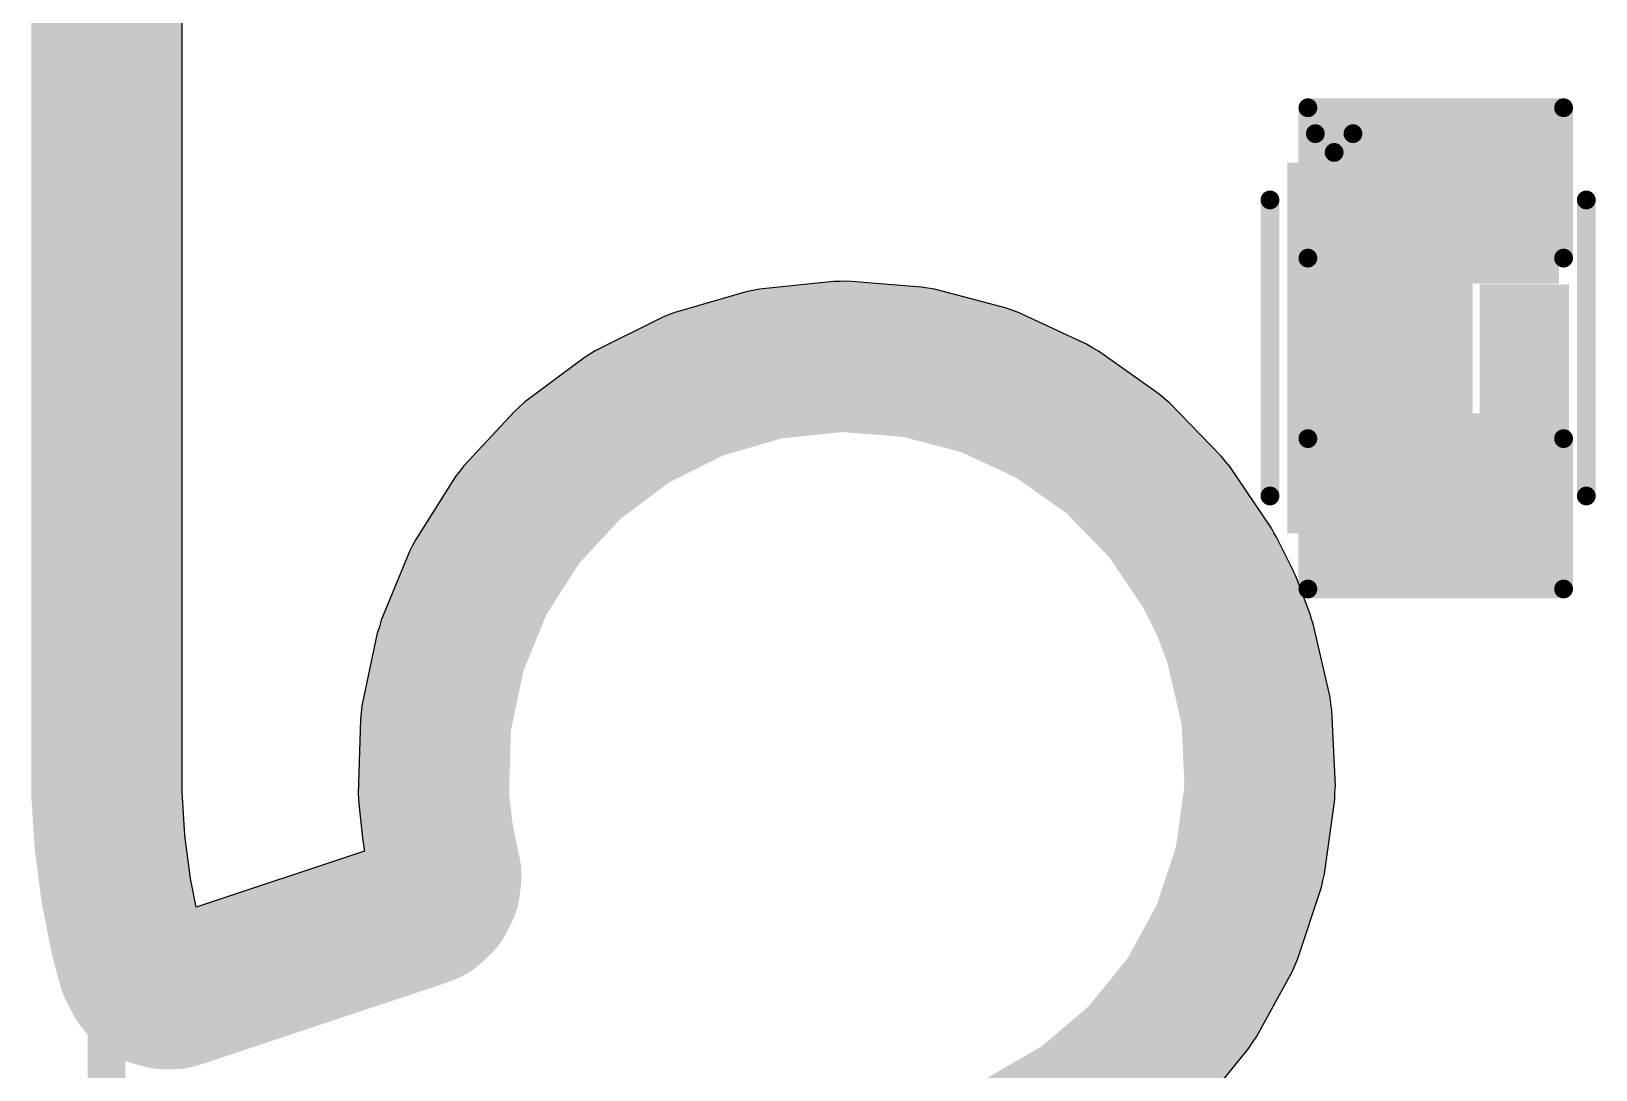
# Model space of a CAD drawing. Header units: inches. Extents: x -5 to 5450, y -4 to 5452.
# Drawn here: x -4.95 to 5.62, y 0.71 to 7.73 of the extents above; entities that cross this region are included whole.
import ezdxf

# ---------------------------------------------------------------- set-up
doc = ezdxf.new("R2010")
doc.units = ezdxf.units.IN
for name, color, linetype in [('Board_outline', 216, 'Continuous'), ('Bottom Layer', 5, 'Continuous'), ('Bottom Overlay', 54, 'Continuous'), ('Bottom Paste', 16, 'Continuous'), ('Bottom Solder', 6, 'Continuous'), ('Ground', 76, 'Continuous'), ('Power', 16, 'Continuous'), ('Top Layer', 1, 'Continuous'), ('Top Overlay', 2, 'Continuous'), ('Top Paste', 8, 'Continuous'), ('Top Solder', 216, 'Continuous')]:
    doc.layers.add(name, color=color, linetype=linetype)

# ---------------------------------------------------------------- blocks, each defined once
blk = doc.blocks.new('CSD17313Q2_B_6')
at = {"layer": 'Bottom Layer'}
for points in [[(-1.15000024, 0.8500008399999999), (-0.6949998799999999, 0.8500008399999999), (-0.6949998799999999, 0.4500016399999999), (-1.15000024, 0.4500016399999999)], [(-0.32900112, 0.8500008399999999), (0.5209997199999999, 0.8500008399999999), (0.5209997199999999, 0.4500016399999999), (-0.32900112, 0.4500016399999999)], [(1.15000024, 0.4500016399999999), (0.6949998799999999, 0.4500016399999999), (0.6949998799999999, 0.8500008399999999), (1.15000024, 0.8500008399999999)], [(-1.15000024, 0.1999996), (-0.6949998799999999, 0.1999996), (-0.6949998799999999, -0.1999996), (-1.15000024, -0.1999996)], [(-0.55000017, 0.1999996), (0.55000017, 0.1999996), (0.55000017, -0.8500008399999999), (-0.55000017, -0.8500008399999999)], [(1.15000024, -0.1999996), (0.6949998799999999, -0.1999996), (0.6949998799999999, 0.1999996), (1.15000024, 0.1999996)], [(-1.15000024, -0.4500016399999999), (-0.6949998799999999, -0.4500016399999999), (-0.6949998799999999, -0.8500008399999999), (-1.15000024, -0.8500008399999999)], [(1.15000024, -0.8500008399999999), (0.6949998799999999, -0.8500008399999999), (0.6949998799999999, -0.4500016399999999), (1.15000024, -0.4500016399999999)]]:
    blk.add_hatch(color=5, dxfattribs=at).paths.add_polyline_path(points)
at = {"layer": 'Bottom Paste'}
for points in [[(-0.27900122, 0.8000009399999999), (0.47099982, 0.8000009399999999), (0.47099982, 0.50000154), (-0.27900122, 0.50000154)], [(-0.5000002699999999, 0.1499997), (0.5000002699999999, 0.1499997), (0.5000002699999999, -0.8000009399999999), (-0.5000002699999999, -0.8000009399999999)]]:
    blk.add_hatch(color=16, dxfattribs=at).paths.add_polyline_path(points)
at = {"layer": 'Bottom Solder'}
for points in [[(-1.25160024, 0.95160084), (-0.59339988, 0.95160084), (-0.59339988, 0.34840164), (-1.25160024, 0.34840164)], [(-0.43060112, 0.95160084), (0.62259972, 0.95160084), (0.62259972, 0.34840164), (-0.43060112, 0.34840164)], [(1.25160024, 0.34840164), (0.59339988, 0.34840164), (0.59339988, 0.95160084), (1.25160024, 0.95160084)], [(-1.25160024, 0.3015996), (-0.59339988, 0.3015996), (-0.59339988, -0.3015996), (-1.25160024, -0.3015996)], [(-0.65160017, 0.3015996), (0.65160017, 0.3015996), (0.65160017, -0.95160084), (-0.65160017, -0.95160084)], [(1.25160024, -0.3015996), (0.59339988, -0.3015996), (0.59339988, 0.3015996), (1.25160024, 0.3015996)], [(-1.25160024, -0.34840164), (-0.59339988, -0.34840164), (-0.59339988, -0.95160084), (-1.25160024, -0.95160084)], [(1.25160024, -0.95160084), (0.59339988, -0.95160084), (0.59339988, -0.34840164), (1.25160024, -0.34840164)]]:
    blk.add_hatch(color=6, dxfattribs=at).paths.add_polyline_path(points)
at = {"layer": 'Bottom Overlay', "const_width": 0.127}
for points in [[(1.00000054, 1.0684002), (-1.00000054, 1.0684002)], [(-1.3208, -0.635), (-1.4478, -0.508)], [(-1.4478, -0.7619999999999999), (-1.4478, -0.508)], [(-1.4478, -0.7619999999999999), (-1.3208, -0.635)], [(1.00000054, -1.0684002), (-1.00000054, -1.0684002)]]:
    blk.add_lwpolyline(points, dxfattribs=at)
at = {"layer": 'Bottom Overlay', "const_width": 0.0635}
for points in [[(-1.03175054, 1.0684002, 1), (-0.9682505399999999, 1.0684002, 1)], [(0.9682505399999999, 1.0684002, 1), (1.03175054, 1.0684002, 1)], [(-1.47955, -0.508, 1), (-1.41605, -0.508, 1)], [(-1.47955, -0.508, 1), (-1.41605, -0.508, 1)], [(-1.35255, -0.635, 1), (-1.28905, -0.635, 1)], [(-1.35255, -0.635, 1), (-1.28905, -0.635, 1)], [(-1.47955, -0.7619999999999999, 1), (-1.41605, -0.7619999999999999, 1)], [(-1.47955, -0.7619999999999999, 1), (-1.41605, -0.7619999999999999, 1)], [(-1.03175054, -1.0684002, 1), (-0.9682505399999999, -1.0684002, 1)], [(0.9682505399999999, -1.0684002, 1), (1.03175054, -1.0684002, 1)]]:
    blk.add_lwpolyline(points, format="xyb", close=True, dxfattribs=at)
blk = doc.blocks.new('C___0805_183')
at = {"layer": 'Top Layer'}
for points in [[(-1.524, 0.7619999999999999), (-0.508, 0.7619999999999999), (-0.508, -0.7619999999999999), (-1.524, -0.7619999999999999)], [(0.508, 0.7619999999999999), (1.524, 0.7619999999999999), (1.524, -0.7619999999999999), (0.508, -0.7619999999999999)]]:
    blk.add_hatch(color=1, dxfattribs=at).paths.add_polyline_path(points)
at = {"layer": 'Top Paste'}
for points in [[(-1.524, 0.7619999999999999), (-0.508, 0.7619999999999999), (-0.508, -0.7619999999999999), (-1.524, -0.7619999999999999)], [(0.508, 0.7619999999999999), (1.524, 0.7619999999999999), (1.524, -0.7619999999999999), (0.508, -0.7619999999999999)]]:
    blk.add_hatch(color=8, dxfattribs=at).paths.add_polyline_path(points)
at = {"layer": 'Top Solder'}
for points in [[(-1.59399986, 0.8319998599999999), (-0.4380001399999999, 0.8319998599999999), (-0.4380001399999999, -0.8319998599999999), (-1.59399986, -0.8319998599999999)], [(0.4380001399999999, 0.8319998599999999), (1.59399986, 0.8319998599999999), (1.59399986, -0.8319998599999999), (0.4380001399999999, -0.8319998599999999)]]:
    blk.add_hatch(color=216, dxfattribs=at).paths.add_polyline_path(points)
at = {"layer": 'Top Overlay', "const_width": 0.127}
for points in [[(-1.6256, 0.8636), (-0.6096, 0.8636)], [(-1.6256, 0.8636), (-1.6256, -0.8636)], [(0.6096, 0.8636), (1.6256, 0.8636)], [(1.6256, 0.8636), (1.6256, -0.8636)], [(-1.6256, -0.8636), (-0.6096, -0.8636)], [(0.6096, -0.8636), (1.6256, -0.8636)]]:
    blk.add_lwpolyline(points, dxfattribs=at)
at = {"layer": 'Top Overlay', "const_width": 0.0635}
for points in [[(-1.65735, 0.8636, 1), (-1.59385, 0.8636, 1)], [(-1.65735, 0.8636, 1), (-1.59385, 0.8636, 1)], [(-0.64135, 0.8636, 1), (-0.57785, 0.8636, 1)], [(0.57785, 0.8636, 1), (0.64135, 0.8636, 1)], [(1.59385, 0.8636, 1), (1.65735, 0.8636, 1)], [(1.59385, 0.8636, 1), (1.65735, 0.8636, 1)], [(-1.65735, -0.8636, 1), (-1.59385, -0.8636, 1)], [(-1.65735, -0.8636, 1), (-1.59385, -0.8636, 1)], [(-0.64135, -0.8636, 1), (-0.57785, -0.8636, 1)], [(0.57785, -0.8636, 1), (0.64135, -0.8636, 1)], [(1.59385, -0.8636, 1), (1.65735, -0.8636, 1)], [(1.59385, -0.8636, 1), (1.65735, -0.8636, 1)]]:
    blk.add_lwpolyline(points, format="xyb", close=True, dxfattribs=at)

msp = doc.modelspace()

# ---------------------------------------------------------------- linework, layer by layer
at = {"layer": 'Board_outline', "const_width": 0.254}
for points in [[(-4.439310399999999, 2.73733006), (-4.439310399999999, 37.73457782)], [(-4.439310399999999, 2.73733006), (-4.439310399999999, 37.73457782)], [(3.11891934, 3.86100066), (3.124588619999999, 3.848000939999999)], [(3.11891934, 3.86100066), (3.124588619999999, 3.848000939999999)], [(-2.20111066, 2.31400096), (-2.15370918, 2.0749006)], [(-2.20111066, 2.31400096), (-2.15370918, 2.0749006)], [(-2.15370918, 2.0749006), (-2.15341962, 2.07367124)], [(-2.15370918, 2.0749006), (-2.15341962, 2.07367124)], [(-3.93961112, 1.23810014), (-2.31751124, 1.77840132)], [(-3.93961112, 1.23810014), (-2.31751124, 1.77840132)], [(-2.31751124, 1.77840132), (-2.29714044, 1.7861915)], [(-2.31751124, 1.77840132), (-2.29714044, 1.7861915)], [(-4.2689145, 1.44313148), (-4.259610479999999, 1.4088999)], [(-4.2689145, 1.44313148), (-4.259610479999999, 1.4088999)], [(-4.2089705, 1.31326128), (-4.19412674, 1.29728976)], [(-4.2089705, 1.31326128), (-4.19412674, 1.29728976)], [(-3.95220444, 1.23427998), (-3.93961112, 1.23810014)], [(-3.95220444, 1.23427998), (-3.93961112, 1.23810014)]]:
    msp.add_lwpolyline(points, dxfattribs=at)
for points in [[(-2.20111066, 2.31400096, -0.8769760000000001), (3.11891934, 3.86100066)], [(-2.20111066, 2.31400096, -0.8769760000000001), (3.11891934, 3.86100066)], [(3.124588619999999, 3.848000939999999, -0.6068140000000002), (0, 0)], [(3.124588619999999, 3.848000939999999, -0.6068140000000002), (0, 0)], [(-4.439310399999999, 2.73720052, -6.4593497793e-06), (-4.439310399999999, 2.73733006)], [(-4.439310399999999, 2.73720052, -6.4593497793e-06), (-4.439310399999999, 2.73733006)], [(-4.2689145, 1.44313148, -0.0655435000009489), (-4.439310399999999, 2.73720052)], [(-4.2689145, 1.44313148, -0.0655435000009489), (-4.439310399999999, 2.73720052)], [(-2.15341962, 2.07367124, -0.3639719999999994), (-2.29714044, 1.78618896)], [(-2.15341962, 2.07367124, -0.3639719999999994), (-2.29714044, 1.78618896)], [(-4.20896796, 1.31326128, -0.0053069400000001), (-4.25960794, 1.40890244)], [(-4.20896796, 1.31326128, -0.0053069400000001), (-4.25960794, 1.40890244)], [(-3.95220444, 1.23427998, -0.2679499999999976), (-4.19412674, 1.29728976)], [(-3.95220444, 1.23427998, -0.2679499999999976), (-4.19412674, 1.29728976)]]:
    msp.add_lwpolyline(points, format="xyb", dxfattribs=at)
at = {"layer": 'Board_outline', "const_width": 0.127}
for points in [[(3.05541934, 3.86100066, 1), (3.18241934, 3.86100066, 1)], [(3.05541934, 3.86100066, 1), (3.18241934, 3.86100066, 1)], [(3.05541934, 3.86100066, 1), (3.18241934, 3.86100066, 1)], [(3.05541934, 3.86100066, 1), (3.18241934, 3.86100066, 1)], [(3.06108862, 3.848000939999999, 1), (3.18808862, 3.848000939999999, 1)], [(3.06108862, 3.848000939999999, 1), (3.18808862, 3.848000939999999, 1)], [(3.06108862, 3.848000939999999, 1), (3.18808862, 3.848000939999999, 1)], [(3.06108862, 3.848000939999999, 1), (3.18808862, 3.848000939999999, 1)], [(-4.5028104, 2.73733006, 1), (-4.3758104, 2.73733006, 1)], [(-4.5028104, 2.73733006, 1), (-4.3758104, 2.73733006, 1)], [(-4.5028104, 2.73733006, 1), (-4.3758104, 2.73733006, 1)], [(-4.5028104, 2.73733006, 1), (-4.3758104, 2.73733006, 1)], [(-4.5028104, 2.73720052, 1), (-4.3758104, 2.73720052, 1)], [(-4.5028104, 2.73720052, 1), (-4.3758104, 2.73720052, 1)], [(-4.5028104, 2.73720052, 1), (-4.3758104, 2.73720052, 1)], [(-4.5028104, 2.73720052, 1), (-4.3758104, 2.73720052, 1)], [(-2.26461066, 2.31400096, 1), (-2.13761066, 2.31400096, 1)], [(-2.26461066, 2.31400096, 1), (-2.13761066, 2.31400096, 1)], [(-2.26461066, 2.31400096, 1), (-2.13761066, 2.31400096, 1)], [(-2.26461066, 2.31400096, 1), (-2.13761066, 2.31400096, 1)], [(-2.21720918, 2.0749006, 1), (-2.09020918, 2.0749006, 1)], [(-2.21720918, 2.0749006, 1), (-2.09020918, 2.0749006, 1)], [(-2.21720918, 2.0749006, 1), (-2.09020918, 2.0749006, 1)], [(-2.21720918, 2.0749006, 1), (-2.09020918, 2.0749006, 1)], [(-2.21691962, 2.07367124, 1), (-2.08991962, 2.07367124, 1)], [(-2.21691962, 2.07367124, 1), (-2.08991962, 2.07367124, 1)], [(-2.21691962, 2.07367124, 1), (-2.08991962, 2.07367124, 1)], [(-2.21691962, 2.07367124, 1), (-2.08991962, 2.07367124, 1)], [(-2.38101124, 1.77840132, 1), (-2.25401124, 1.77840132, 1)], [(-2.38101124, 1.77840132, 1), (-2.25401124, 1.77840132, 1)], [(-2.38101124, 1.77840132, 1), (-2.25401124, 1.77840132, 1)], [(-2.38101124, 1.77840132, 1), (-2.25401124, 1.77840132, 1)], [(-2.36064044, 1.7861915, 1), (-2.23364044, 1.7861915, 1)], [(-2.36064044, 1.7861915, 1), (-2.23364044, 1.7861915, 1)], [(-2.36064044, 1.78618896, 1), (-2.23364044, 1.78618896, 1)], [(-2.36064044, 1.78618896, 1), (-2.23364044, 1.78618896, 1)], [(-4.3324145, 1.44313148, 1), (-4.2054145, 1.44313148, 1)], [(-4.3324145, 1.44313148, 1), (-4.2054145, 1.44313148, 1)], [(-4.3324145, 1.44313148, 1), (-4.2054145, 1.44313148, 1)], [(-4.3324145, 1.44313148, 1), (-4.2054145, 1.44313148, 1)], [(-4.32311048, 1.4088999, 1), (-4.19611048, 1.4088999, 1)], [(-4.32311048, 1.4088999, 1), (-4.19611048, 1.4088999, 1)], [(-4.32310794, 1.40890244, 1), (-4.196107939999999, 1.40890244, 1)], [(-4.32310794, 1.40890244, 1), (-4.196107939999999, 1.40890244, 1)], [(-4.2724705, 1.31326128, 1), (-4.1454705, 1.31326128, 1)], [(-4.2724705, 1.31326128, 1), (-4.1454705, 1.31326128, 1)], [(-4.27246796, 1.31326128, 1), (-4.14546796, 1.31326128, 1)], [(-4.27246796, 1.31326128, 1), (-4.14546796, 1.31326128, 1)], [(-4.25762674, 1.29728976, 1), (-4.130626739999999, 1.29728976, 1)], [(-4.25762674, 1.29728976, 1), (-4.130626739999999, 1.29728976, 1)], [(-4.25762674, 1.29728976, 1), (-4.130626739999999, 1.29728976, 1)], [(-4.25762674, 1.29728976, 1), (-4.130626739999999, 1.29728976, 1)], [(-4.015704439999999, 1.23427998, 1), (-3.88870444, 1.23427998, 1)], [(-4.015704439999999, 1.23427998, 1), (-3.88870444, 1.23427998, 1)], [(-4.015704439999999, 1.23427998, 1), (-3.88870444, 1.23427998, 1)], [(-4.015704439999999, 1.23427998, 1), (-3.88870444, 1.23427998, 1)], [(-4.00311112, 1.23810014, 1), (-3.87611112, 1.23810014, 1)], [(-4.00311112, 1.23810014, 1), (-3.87611112, 1.23810014, 1)], [(-4.00311112, 1.23810014, 1), (-3.87611112, 1.23810014, 1)], [(-4.00311112, 1.23810014, 1), (-3.87611112, 1.23810014, 1)]]:
    msp.add_lwpolyline(points, format="xyb", close=True, dxfattribs=at)
at = {"layer": 'Ground'}
for p, q in [((-3.928851679999999, 2.73720814), (-3.928854219999999, 37.73613484)), ((0.47192438, 6.03891604), (-0.02763774, 5.98728038)), ((0.51778408, 6.03913702), (0.47192438, 6.03891604)), ((0.5636641, 6.04010984), (0.51778408, 6.03913702)), ((1.06440224, 6.001484059999999), (0.5636641, 6.04010984)), ((-0.11768836, 5.96968326), (-0.59993276, 5.829452399999999)), ((-0.07251954, 5.978126219999999), (-0.11768836, 5.96968326)), ((-0.02763774, 5.98728038), (-0.07251954, 5.978126219999999)), ((1.1096244, 5.993480519999999), (1.06440224, 6.001484059999999)), ((1.15487958, 5.9862339), (1.1096244, 5.993480519999999)), ((1.64060886, 5.85858874), (1.15487958, 5.9862339)), ((-0.59993276, 5.829452399999999), (-0.6425133199999999, 5.81238868)), ((1.68362884, 5.84263246), (1.64060886, 5.85858874)), ((1.72689266, 5.82738738), (1.68362884, 5.84263246)), ((2.18192858, 5.61485034), (1.72689266, 5.82738738)), ((-0.68537836, 5.79601838), (-1.1347323, 5.571721139999999)), ((-0.6425133199999999, 5.81238868), (-0.68537836, 5.79601838)), ((2.22136208, 5.591472179999999), (2.18192858, 5.61485034)), ((-1.21280936, 5.52353226), (-1.61475166, 5.2224178)), ((-1.17356382, 5.547314279999999), (-1.21280936, 5.52353226)), ((-1.1347323, 5.571721139999999), (-1.17356382, 5.547314279999999)), ((2.26123246, 5.5687087), (2.22136208, 5.591472179999999)), ((2.67086842, 5.278147939999999), (2.26123246, 5.5687087)), ((-1.64854128, 5.191493299999999), (-1.68294304, 5.161031079999999)), ((-1.61475166, 5.2224178), (-1.64854128, 5.191493299999999)), ((2.70557244, 5.2480083), (2.67086842, 5.278147939999999)), ((2.74063206, 5.218551919999999), (2.70557244, 5.2480083)), ((3.09163466, 4.859355279999999), (2.74063206, 5.218551919999999)), ((-1.68294304, 5.161031079999999), (-2.02448922, 4.792825059999999)), ((-2.05228444, 4.756236359999999), (-2.08058766, 4.72021916)), ((-2.02448922, 4.792825059999999), (-2.05228444, 4.756236359999999)), ((3.12040016, 4.82346762), (3.09163466, 4.859355279999999)), ((3.14960254, 4.78823274), (3.12040016, 4.82346762)), ((3.43063322, 4.37200294), (3.14960254, 4.78823274)), ((-2.08058766, 4.72021916), (-2.35070142, 4.296818940000001)), ((3.4470213, 4.34169312), (3.43063322, 4.37200294)), ((3.46522802, 4.312465339999999), (3.4470213, 4.34169312)), ((-2.37146338, 4.255909699999999), (-2.3928959, 4.2153459)), ((-2.35070142, 4.296818940000001), (-2.37146338, 4.255909699999999)), ((3.57656892, 4.0871013), (3.46522802, 4.312465339999999)), ((-2.3928959, 4.2153459), (-2.58284726, 3.75043192)), ((3.58085136, 4.0757475), (3.57656892, 4.0871013)), ((3.58676702, 4.06516332), (3.58085136, 4.0757475)), ((3.59243884, 4.05216614), (3.58676702, 4.06516332)), ((3.59623106, 4.04045674), (3.59243884, 4.05216614)), ((3.60172254, 4.029417899999999), (3.59623106, 4.04045674)), ((3.69196112, 3.79208792), (3.60172254, 4.029417899999999)), ((-2.59595112, 3.70646706), (-2.60977634, 3.66272064)), ((-2.58284726, 3.75043192), (-2.59595112, 3.70646706)), ((3.70107972, 3.75850404), (3.69196112, 3.79208792)), ((3.71218968, 3.72555516), (3.70107972, 3.75850404)), ((3.82636014, 3.23128386), (3.71218968, 3.72555516)), ((-2.60977634, 3.66272064), (-2.71343374, 3.17130938)), ((-2.71343374, 3.17130938), (-2.71845532, 3.1257113)), ((3.83230628, 3.1853759), (3.82636014, 3.23128386)), ((3.83893568, 3.1394654), (3.83230628, 3.1853759)), ((-2.7242262, 3.08019704), (-2.73823938, 2.57816858)), ((-2.71845532, 3.1257113), (-2.7242262, 3.08019704)), ((3.86185918, 2.6326973), (3.83893568, 3.1394654)), ((-3.92884914, 2.59022088), (-3.928851679999999, 2.73720814)), ((-3.928851679999999, 2.73720814), (-3.928851679999999, 2.73720814)), ((-3.90962134, 2.29694232), (-3.92884914, 2.59022088)), ((-2.73823938, 2.57816858), (-2.7358213, 2.54382016)), ((-2.7358213, 2.54382016), (-2.73551396, 2.50936506)), ((3.78854462, 2.03756006), (3.857625, 2.54011684)), ((3.857625, 2.54011684), (3.85940554, 2.58644136)), ((3.85940554, 2.58644136), (3.86185918, 2.6326973)), ((-2.73551396, 2.50936506), (-2.70864584, 2.25943922)), ((-3.87124956, 2.00552812), (-3.90962134, 2.29694232)), ((-2.70864584, 2.25943922), (-2.7040205, 2.23722946)), ((-2.7040205, 2.23722946), (-2.70180816, 2.21464886)), ((-2.69693644, 2.19009976), (-3.8327584, 1.81203346)), ((-2.70180816, 2.21464886), (-2.69693644, 2.19009976)), ((3.77774454, 1.99241156), (3.78854462, 2.03756006)), ((-3.8327584, 1.81203346), (-3.87124956, 2.00552812)), ((3.608832, 1.46548348), (3.76764042, 1.94727068)), ((3.76764042, 1.94727068), (3.77774454, 1.99241156)), ((3.32864714, 0.9353296), (3.57194866, 1.38046206)), ((3.57194866, 1.38046206), (3.5900741, 1.42309088)), ((3.5900741, 1.42309088), (3.608832, 1.46548348)), ((2.95723056, 0.46457362), (3.27700132, 0.8583802999999999)), ((3.27700132, 0.8583802999999999), (3.30257912, 0.89709498)), ((3.30257912, 0.89709498), (3.32864714, 0.9353296))]:
    msp.add_line(p, q, dxfattribs=at)
at = {"layer": 'Ground', "const_width": 1.016}
for points in [[(-4.43931294, 37.73720163999999), (-4.439310399999999, 2.73720052)], [(0.02484374, 5.47952676), (0.5244058599999999, 5.531162419999999)], [(0.5244058599999999, 5.531162419999999), (1.02514146, 5.49253664)], [(-0.4574032, 5.3392959), (0.02484374, 5.47952676)], [(1.02514146, 5.49253664), (1.51087074, 5.36489148)], [(-0.9067571399999999, 5.114998659999999), (-0.4574032, 5.3392959)], [(1.51087074, 5.36489148), (1.96590666, 5.15235444)], [(-1.30869944, 4.8138842), (-0.9067571399999999, 5.114998659999999)], [(1.96590666, 5.15235444), (2.37554262, 4.86179368)], [(-1.65024562, 4.44567818), (-1.30869944, 4.8138842)], [(2.37554262, 4.86179368), (2.72654522, 4.5025945)], [(2.72654522, 4.5025945), (3.0075759, 4.08636216)], [(-1.92035684, 4.02227796), (-1.65024562, 4.44567818)], [(3.0075759, 4.08636216), (3.1189168, 3.86099812)], [(-2.1103082, 3.55736398), (-1.92035684, 4.02227796)], [(3.1189168, 3.86099812), (3.124588619999999, 3.848000939999999)], [(3.124588619999999, 3.848000939999999), (3.2148272, 3.61067096)], [(-2.2139656, 3.06595272), (-2.1103082, 3.55736398)], [(3.2148272, 3.61067096), (3.32899766, 3.116399659999999)], [(3.32899766, 3.116399659999999), (3.35192116, 2.60963156)], [(-2.22797878, 2.5639268), (-2.2139656, 3.06595272)], [(-4.439310399999999, 2.73720052), (-4.43930786, 2.57351784)], [(-4.43930786, 2.57351784), (-4.41789058, 2.2468586)], [(-2.22797878, 2.5639268), (-2.20111066, 2.31400096)], [(3.282840779999999, 2.10707224), (3.35192116, 2.60963156)], [(-4.41789058, 2.2468586), (-4.37515508, 1.92229994)], [(-2.20111066, 2.31400096), (-2.15342216, 2.07366616)], [(-2.15342216, 2.07366616), (-2.14317834, 2.03079096)], [(-2.15325198, 1.9432016), (-2.14317834, 2.03079096)], [(3.12403236, 1.62528504), (3.282840779999999, 2.10707224)], [(-2.19267786, 1.86434222), (-2.15325198, 1.9432016)], [(-4.37515508, 1.92229994), (-4.311284239999999, 1.60123124)], [(-2.25669602, 1.80372258), (-2.19267786, 1.86434222)], [(-3.95220698, 1.23427998), (-2.31751124, 1.77840132)], [(-2.31751124, 1.77840132), (-2.29714044, 1.78618896)], [(-2.29714044, 1.78618896), (-2.25669602, 1.80372258)], [(2.88073084, 1.18015258), (3.12403236, 1.62528504)], [(-4.311284239999999, 1.60123124), (-4.26891704, 1.44312894)], [(-4.26891704, 1.44312894), (-4.25960794, 1.40890244)], [(-4.25960794, 1.40890244), (-4.240872899999999, 1.37290302)], [(-4.240872899999999, 1.37290302), (-4.22821354, 1.34899146)], [(-4.22821354, 1.34899146), (-4.21542718, 1.32514848)], [(-4.21542718, 1.32514848), (-4.19412674, 1.29728976)], [(-4.19412674, 1.29728976), (-4.1706927, 1.27418084)], [(-4.1706927, 1.27418084), (-4.11345888, 1.24166884)], [(-4.11345888, 1.24166884), (-4.04975822, 1.22507756)], [(-4.04975822, 1.22507756), (-3.98393666, 1.22553984)], [(-3.98393666, 1.22553984), (-3.95220698, 1.23427998)], [(2.56096008, 0.7863458999999999), (2.88073084, 1.18015258)], [(2.17525346, 0.4568443999999999), (2.56096008, 0.7863458999999999)], [(1.7363313, 0.20251166), (2.17525346, 0.4568443999999999)]]:
    msp.add_lwpolyline(points, dxfattribs=at)
at = {"layer": 'Ground', "const_width": 0.508}
for points in [[(0.27040586, 5.531162419999999, 1), (0.77840586, 5.531162419999999, 1)], [(0.27040586, 5.531162419999999, 1), (0.77840586, 5.531162419999999, 1)], [(-0.22915626, 5.47952676, 1), (0.27884374, 5.47952676, 1)], [(-0.22915626, 5.47952676, 1), (0.27884374, 5.47952676, 1)], [(0.77114146, 5.49253664, 1), (1.27914146, 5.49253664, 1)], [(0.77114146, 5.49253664, 1), (1.27914146, 5.49253664, 1)], [(-0.7114032, 5.3392959, 1), (-0.2034032, 5.3392959, 1)], [(-0.7114032, 5.3392959, 1), (-0.2034032, 5.3392959, 1)], [(1.25687074, 5.36489148, 1), (1.76487074, 5.36489148, 1)], [(1.25687074, 5.36489148, 1), (1.76487074, 5.36489148, 1)], [(-1.16075714, 5.114998659999999, 1), (-0.65275714, 5.114998659999999, 1)], [(-1.16075714, 5.114998659999999, 1), (-0.65275714, 5.114998659999999, 1)], [(1.71190666, 5.15235444, 1), (2.21990666, 5.15235444, 1)], [(1.71190666, 5.15235444, 1), (2.21990666, 5.15235444, 1)], [(-1.56269944, 4.8138842, 1), (-1.05469944, 4.8138842, 1)], [(-1.56269944, 4.8138842, 1), (-1.05469944, 4.8138842, 1)], [(2.12154262, 4.86179368, 1), (2.62954262, 4.86179368, 1)], [(2.12154262, 4.86179368, 1), (2.62954262, 4.86179368, 1)], [(2.47254522, 4.5025945, 1), (2.98054522, 4.5025945, 1)], [(2.47254522, 4.5025945, 1), (2.98054522, 4.5025945, 1)], [(-1.90424562, 4.44567818, 1), (-1.39624562, 4.44567818, 1)], [(-1.90424562, 4.44567818, 1), (-1.39624562, 4.44567818, 1)], [(2.7535759, 4.08636216, 1), (3.2615759, 4.08636216, 1)], [(2.7535759, 4.08636216, 1), (3.2615759, 4.08636216, 1)], [(-2.17435684, 4.02227796, 1), (-1.66635684, 4.02227796, 1)], [(-2.17435684, 4.02227796, 1), (-1.66635684, 4.02227796, 1)], [(2.8649168, 3.86099812, 1), (3.3729168, 3.86099812, 1)], [(2.8649168, 3.86099812, 1), (3.3729168, 3.86099812, 1)], [(2.87058862, 3.848000939999999, 1), (3.37858862, 3.848000939999999, 1)], [(2.87058862, 3.848000939999999, 1), (3.37858862, 3.848000939999999, 1)], [(-2.3643082, 3.55736398, 1), (-1.8563082, 3.55736398, 1)], [(-2.3643082, 3.55736398, 1), (-1.8563082, 3.55736398, 1)], [(2.9608272, 3.61067096, 1), (3.4688272, 3.61067096, 1)], [(2.9608272, 3.61067096, 1), (3.4688272, 3.61067096, 1)], [(3.07499766, 3.116399659999999, 1), (3.58299766, 3.116399659999999, 1)], [(3.07499766, 3.116399659999999, 1), (3.58299766, 3.116399659999999, 1)], [(-2.4679656, 3.06595272, 1), (-1.9599656, 3.06595272, 1)], [(-2.4679656, 3.06595272, 1), (-1.9599656, 3.06595272, 1)], [(-4.6933104, 2.73720052, 1), (-4.1853104, 2.73720052, 1)], [(-4.6933104, 2.73720052, 1), (-4.1853104, 2.73720052, 1)], [(-4.69330786, 2.57351784, 1), (-4.18530786, 2.57351784, 1)], [(-4.69330786, 2.57351784, 1), (-4.18530786, 2.57351784, 1)], [(-2.48197878, 2.5639268, 1), (-1.97397878, 2.5639268, 1)], [(-2.48197878, 2.5639268, 1), (-1.97397878, 2.5639268, 1)], [(3.09792116, 2.60963156, 1), (3.605921159999999, 2.60963156, 1)], [(3.09792116, 2.60963156, 1), (3.605921159999999, 2.60963156, 1)], [(-4.671890579999999, 2.2468586, 1), (-4.163890579999999, 2.2468586, 1)], [(-4.671890579999999, 2.2468586, 1), (-4.163890579999999, 2.2468586, 1)], [(-2.45511066, 2.31400096, 1), (-1.94711066, 2.31400096, 1)], [(-2.45511066, 2.31400096, 1), (-1.94711066, 2.31400096, 1)], [(-2.40742216, 2.07366616, 1), (-1.89942216, 2.07366616, 1)], [(-2.40742216, 2.07366616, 1), (-1.89942216, 2.07366616, 1)], [(-2.39717834, 2.03079096, 1), (-1.88917834, 2.03079096, 1)], [(-2.39717834, 2.03079096, 1), (-1.88917834, 2.03079096, 1)], [(3.02884078, 2.10707224, 1), (3.53684078, 2.10707224, 1)], [(3.02884078, 2.10707224, 1), (3.53684078, 2.10707224, 1)], [(-2.40725198, 1.9432016, 1), (-1.89925198, 1.9432016, 1)], [(-2.40725198, 1.9432016, 1), (-1.89925198, 1.9432016, 1)], [(-4.629155079999999, 1.92229994, 1), (-4.12115508, 1.92229994, 1)], [(-4.629155079999999, 1.92229994, 1), (-4.12115508, 1.92229994, 1)], [(-2.44667786, 1.86434222, 1), (-1.93867786, 1.86434222, 1)], [(-2.44667786, 1.86434222, 1), (-1.93867786, 1.86434222, 1)], [(-2.57151124, 1.77840132, 1), (-2.06351124, 1.77840132, 1)], [(-2.57151124, 1.77840132, 1), (-2.06351124, 1.77840132, 1)], [(-2.55114044, 1.78618896, 1), (-2.04314044, 1.78618896, 1)], [(-2.55114044, 1.78618896, 1), (-2.04314044, 1.78618896, 1)], [(-2.51069602, 1.80372258, 1), (-2.00269602, 1.80372258, 1)], [(-2.51069602, 1.80372258, 1), (-2.00269602, 1.80372258, 1)], [(2.87003236, 1.62528504, 1), (3.37803236, 1.62528504, 1)], [(2.87003236, 1.62528504, 1), (3.37803236, 1.62528504, 1)], [(-4.56528424, 1.60123124, 1), (-4.05728424, 1.60123124, 1)], [(-4.56528424, 1.60123124, 1), (-4.05728424, 1.60123124, 1)], [(-4.522917039999999, 1.44312894, 1), (-4.01491704, 1.44312894, 1)], [(-4.522917039999999, 1.44312894, 1), (-4.01491704, 1.44312894, 1)], [(-4.51360794, 1.40890244, 1), (-4.00560794, 1.40890244, 1)], [(-4.51360794, 1.40890244, 1), (-4.00560794, 1.40890244, 1)], [(-4.4948729, 1.37290302, 1), (-3.9868729, 1.37290302, 1)], [(-4.4948729, 1.37290302, 1), (-3.9868729, 1.37290302, 1)], [(-4.48221354, 1.34899146, 1), (-3.97421354, 1.34899146, 1)], [(-4.48221354, 1.34899146, 1), (-3.97421354, 1.34899146, 1)], [(-4.469427179999999, 1.32514848, 1), (-3.96142718, 1.32514848, 1)], [(-4.469427179999999, 1.32514848, 1), (-3.96142718, 1.32514848, 1)], [(-4.44812674, 1.29728976, 1), (-3.94012674, 1.29728976, 1)], [(-4.44812674, 1.29728976, 1), (-3.94012674, 1.29728976, 1)], [(-4.4246927, 1.27418084, 1), (-3.9166927, 1.27418084, 1)], [(-4.4246927, 1.27418084, 1), (-3.9166927, 1.27418084, 1)], [(-4.36745888, 1.24166884, 1), (-3.85945888, 1.24166884, 1)], [(-4.36745888, 1.24166884, 1), (-3.85945888, 1.24166884, 1)], [(-4.30375822, 1.22507756, 1), (-3.79575822, 1.22507756, 1)], [(-4.30375822, 1.22507756, 1), (-3.79575822, 1.22507756, 1)], [(-4.23793666, 1.22553984, 1), (-3.72993666, 1.22553984, 1)], [(-4.23793666, 1.22553984, 1), (-3.72993666, 1.22553984, 1)], [(-4.206206979999999, 1.23427998, 1), (-3.69820698, 1.23427998, 1)], [(-4.206206979999999, 1.23427998, 1), (-3.69820698, 1.23427998, 1)], [(2.62673084, 1.18015258, 1), (3.13473084, 1.18015258, 1)], [(2.62673084, 1.18015258, 1), (3.13473084, 1.18015258, 1)], [(2.30696008, 0.7863458999999999, 1), (2.81496008, 0.7863458999999999, 1)], [(2.30696008, 0.7863458999999999, 1), (2.81496008, 0.7863458999999999, 1)], [(1.92125346, 0.4568443999999999, 1), (2.42925346, 0.4568443999999999, 1)], [(1.92125346, 0.4568443999999999, 1), (2.42925346, 0.4568443999999999, 1)]]:
    msp.add_lwpolyline(points, format="xyb", close=True, dxfattribs=at)
at = {"layer": 'Power'}
for p, q in [((-3.928851679999999, 2.73720814), (-3.928854219999999, 37.73613484)), ((0.47192438, 6.03891604), (-0.02763774, 5.98728038)), ((0.51778408, 6.03913702), (0.47192438, 6.03891604)), ((0.5636641, 6.04010984), (0.51778408, 6.03913702)), ((1.06440224, 6.001484059999999), (0.5636641, 6.04010984)), ((-0.11768836, 5.96968326), (-0.59993276, 5.829452399999999)), ((-0.07251954, 5.978126219999999), (-0.11768836, 5.96968326)), ((-0.02763774, 5.98728038), (-0.07251954, 5.978126219999999)), ((1.1096244, 5.993480519999999), (1.06440224, 6.001484059999999)), ((1.15487958, 5.9862339), (1.1096244, 5.993480519999999)), ((1.64060886, 5.85858874), (1.15487958, 5.9862339)), ((-0.59993276, 5.829452399999999), (-0.6425133199999999, 5.81238868)), ((1.68362884, 5.84263246), (1.64060886, 5.85858874)), ((1.72689266, 5.82738738), (1.68362884, 5.84263246)), ((2.18192858, 5.61485034), (1.72689266, 5.82738738)), ((-0.68537836, 5.79601838), (-1.1347323, 5.571721139999999)), ((-0.6425133199999999, 5.81238868), (-0.68537836, 5.79601838)), ((2.22136208, 5.591472179999999), (2.18192858, 5.61485034)), ((-1.21280936, 5.52353226), (-1.61475166, 5.2224178)), ((-1.17356382, 5.547314279999999), (-1.21280936, 5.52353226)), ((-1.1347323, 5.571721139999999), (-1.17356382, 5.547314279999999)), ((2.26123246, 5.5687087), (2.22136208, 5.591472179999999)), ((2.67086842, 5.278147939999999), (2.26123246, 5.5687087)), ((-1.64854128, 5.191493299999999), (-1.68294304, 5.161031079999999)), ((-1.61475166, 5.2224178), (-1.64854128, 5.191493299999999)), ((2.70557244, 5.2480083), (2.67086842, 5.278147939999999)), ((2.74063206, 5.218551919999999), (2.70557244, 5.2480083)), ((3.09163466, 4.859355279999999), (2.74063206, 5.218551919999999)), ((-1.68294304, 5.161031079999999), (-2.02448922, 4.792825059999999)), ((-2.05228444, 4.756236359999999), (-2.08058766, 4.72021916)), ((-2.02448922, 4.792825059999999), (-2.05228444, 4.756236359999999)), ((3.12040016, 4.82346762), (3.09163466, 4.859355279999999)), ((3.14960254, 4.78823274), (3.12040016, 4.82346762)), ((3.43063322, 4.37200294), (3.14960254, 4.78823274)), ((-2.08058766, 4.72021916), (-2.35070142, 4.296818940000001)), ((3.4470213, 4.34169312), (3.43063322, 4.37200294)), ((3.46522802, 4.312465339999999), (3.4470213, 4.34169312)), ((-2.37146338, 4.255909699999999), (-2.3928959, 4.2153459)), ((-2.35070142, 4.296818940000001), (-2.37146338, 4.255909699999999)), ((3.57656892, 4.0871013), (3.46522802, 4.312465339999999)), ((-2.3928959, 4.2153459), (-2.58284726, 3.75043192)), ((3.58085136, 4.0757475), (3.57656892, 4.0871013)), ((3.58676702, 4.06516332), (3.58085136, 4.0757475)), ((3.59243884, 4.05216614), (3.58676702, 4.06516332)), ((3.59623106, 4.04045674), (3.59243884, 4.05216614)), ((3.60172254, 4.029417899999999), (3.59623106, 4.04045674)), ((3.69196112, 3.79208792), (3.60172254, 4.029417899999999)), ((-2.59595112, 3.70646706), (-2.60977634, 3.66272064)), ((-2.58284726, 3.75043192), (-2.59595112, 3.70646706)), ((3.70107972, 3.75850404), (3.69196112, 3.79208792)), ((3.71218968, 3.72555516), (3.70107972, 3.75850404)), ((3.82636014, 3.23128386), (3.71218968, 3.72555516)), ((-2.60977634, 3.66272064), (-2.71343374, 3.17130938)), ((-2.71343374, 3.17130938), (-2.71845532, 3.1257113)), ((3.83230628, 3.1853759), (3.82636014, 3.23128386)), ((3.83893568, 3.1394654), (3.83230628, 3.1853759)), ((-2.7242262, 3.08019704), (-2.73823938, 2.57816858)), ((-2.71845532, 3.1257113), (-2.7242262, 3.08019704)), ((3.86185918, 2.6326973), (3.83893568, 3.1394654)), ((-3.92884914, 2.59022088), (-3.928851679999999, 2.73720814)), ((-3.928851679999999, 2.73720814), (-3.928851679999999, 2.73720814)), ((-3.90962134, 2.29694232), (-3.92884914, 2.59022088)), ((-2.73823938, 2.57816858), (-2.7358213, 2.54382016)), ((-2.7358213, 2.54382016), (-2.73551396, 2.50936506)), ((3.78854462, 2.03756006), (3.857625, 2.54011684)), ((3.857625, 2.54011684), (3.85940554, 2.58644136)), ((3.85940554, 2.58644136), (3.86185918, 2.6326973)), ((-2.73551396, 2.50936506), (-2.70864584, 2.25943922)), ((-3.87124956, 2.00552812), (-3.90962134, 2.29694232)), ((-2.70864584, 2.25943922), (-2.7040205, 2.23722946)), ((-2.7040205, 2.23722946), (-2.70180816, 2.21464886)), ((-2.69693644, 2.19009976), (-3.8327584, 1.81203346)), ((-2.70180816, 2.21464886), (-2.69693644, 2.19009976)), ((3.77774454, 1.99241156), (3.78854462, 2.03756006)), ((-3.8327584, 1.81203346), (-3.87124956, 2.00552812)), ((3.608832, 1.46548348), (3.76764042, 1.94727068)), ((3.76764042, 1.94727068), (3.77774454, 1.99241156)), ((3.32864714, 0.9353296), (3.57194866, 1.38046206)), ((3.57194866, 1.38046206), (3.5900741, 1.42309088)), ((3.5900741, 1.42309088), (3.608832, 1.46548348)), ((2.95723056, 0.46457362), (3.27700132, 0.8583802999999999)), ((3.27700132, 0.8583802999999999), (3.30257912, 0.89709498)), ((3.30257912, 0.89709498), (3.32864714, 0.9353296))]:
    msp.add_line(p, q, dxfattribs=at)
at = {"layer": 'Power', "const_width": 1.016}
for points in [[(-4.43931294, 37.73720163999999), (-4.439310399999999, 2.73720052)], [(0.02484374, 5.47952676), (0.5244058599999999, 5.531162419999999)], [(0.5244058599999999, 5.531162419999999), (1.02514146, 5.49253664)], [(-0.4574032, 5.3392959), (0.02484374, 5.47952676)], [(1.02514146, 5.49253664), (1.51087074, 5.36489148)], [(-0.9067571399999999, 5.114998659999999), (-0.4574032, 5.3392959)], [(1.51087074, 5.36489148), (1.96590666, 5.15235444)], [(-1.30869944, 4.8138842), (-0.9067571399999999, 5.114998659999999)], [(1.96590666, 5.15235444), (2.37554262, 4.86179368)], [(-1.65024562, 4.44567818), (-1.30869944, 4.8138842)], [(2.37554262, 4.86179368), (2.72654522, 4.5025945)], [(2.72654522, 4.5025945), (3.0075759, 4.08636216)], [(-1.92035684, 4.02227796), (-1.65024562, 4.44567818)], [(3.0075759, 4.08636216), (3.1189168, 3.86099812)], [(-2.1103082, 3.55736398), (-1.92035684, 4.02227796)], [(3.1189168, 3.86099812), (3.124588619999999, 3.848000939999999)], [(3.124588619999999, 3.848000939999999), (3.2148272, 3.61067096)], [(-2.2139656, 3.06595272), (-2.1103082, 3.55736398)], [(3.2148272, 3.61067096), (3.32899766, 3.116399659999999)], [(3.32899766, 3.116399659999999), (3.35192116, 2.60963156)], [(-2.22797878, 2.5639268), (-2.2139656, 3.06595272)], [(-4.439310399999999, 2.73720052), (-4.43930786, 2.57351784)], [(-4.43930786, 2.57351784), (-4.41789058, 2.2468586)], [(-2.22797878, 2.5639268), (-2.20111066, 2.31400096)], [(3.282840779999999, 2.10707224), (3.35192116, 2.60963156)], [(-4.41789058, 2.2468586), (-4.37515508, 1.92229994)], [(-2.20111066, 2.31400096), (-2.15342216, 2.07366616)], [(-2.15342216, 2.07366616), (-2.14317834, 2.03079096)], [(-2.15325198, 1.9432016), (-2.14317834, 2.03079096)], [(3.12403236, 1.62528504), (3.282840779999999, 2.10707224)], [(-2.19267786, 1.86434222), (-2.15325198, 1.9432016)], [(-4.37515508, 1.92229994), (-4.311284239999999, 1.60123124)], [(-2.25669602, 1.80372258), (-2.19267786, 1.86434222)], [(-3.95220698, 1.23427998), (-2.31751124, 1.77840132)], [(-2.31751124, 1.77840132), (-2.29714044, 1.78618896)], [(-2.29714044, 1.78618896), (-2.25669602, 1.80372258)], [(2.88073084, 1.18015258), (3.12403236, 1.62528504)], [(-4.311284239999999, 1.60123124), (-4.26891704, 1.44312894)], [(-4.26891704, 1.44312894), (-4.25960794, 1.40890244)], [(-4.25960794, 1.40890244), (-4.240872899999999, 1.37290302)], [(-4.240872899999999, 1.37290302), (-4.22821354, 1.34899146)], [(-4.22821354, 1.34899146), (-4.21542718, 1.32514848)], [(-4.21542718, 1.32514848), (-4.19412674, 1.29728976)], [(-4.19412674, 1.29728976), (-4.1706927, 1.27418084)], [(-4.1706927, 1.27418084), (-4.11345888, 1.24166884)], [(-4.11345888, 1.24166884), (-4.04975822, 1.22507756)], [(-4.04975822, 1.22507756), (-3.98393666, 1.22553984)], [(-3.98393666, 1.22553984), (-3.95220698, 1.23427998)], [(2.56096008, 0.7863458999999999), (2.88073084, 1.18015258)], [(2.17525346, 0.4568443999999999), (2.56096008, 0.7863458999999999)], [(1.7363313, 0.20251166), (2.17525346, 0.4568443999999999)]]:
    msp.add_lwpolyline(points, dxfattribs=at)
at = {"layer": 'Power', "const_width": 0.508}
for points in [[(0.27040586, 5.531162419999999, 1), (0.77840586, 5.531162419999999, 1)], [(0.27040586, 5.531162419999999, 1), (0.77840586, 5.531162419999999, 1)], [(-0.22915626, 5.47952676, 1), (0.27884374, 5.47952676, 1)], [(-0.22915626, 5.47952676, 1), (0.27884374, 5.47952676, 1)], [(0.77114146, 5.49253664, 1), (1.27914146, 5.49253664, 1)], [(0.77114146, 5.49253664, 1), (1.27914146, 5.49253664, 1)], [(-0.7114032, 5.3392959, 1), (-0.2034032, 5.3392959, 1)], [(-0.7114032, 5.3392959, 1), (-0.2034032, 5.3392959, 1)], [(1.25687074, 5.36489148, 1), (1.76487074, 5.36489148, 1)], [(1.25687074, 5.36489148, 1), (1.76487074, 5.36489148, 1)], [(-1.16075714, 5.114998659999999, 1), (-0.65275714, 5.114998659999999, 1)], [(-1.16075714, 5.114998659999999, 1), (-0.65275714, 5.114998659999999, 1)], [(1.71190666, 5.15235444, 1), (2.21990666, 5.15235444, 1)], [(1.71190666, 5.15235444, 1), (2.21990666, 5.15235444, 1)], [(-1.56269944, 4.8138842, 1), (-1.05469944, 4.8138842, 1)], [(-1.56269944, 4.8138842, 1), (-1.05469944, 4.8138842, 1)], [(2.12154262, 4.86179368, 1), (2.62954262, 4.86179368, 1)], [(2.12154262, 4.86179368, 1), (2.62954262, 4.86179368, 1)], [(2.47254522, 4.5025945, 1), (2.98054522, 4.5025945, 1)], [(2.47254522, 4.5025945, 1), (2.98054522, 4.5025945, 1)], [(-1.90424562, 4.44567818, 1), (-1.39624562, 4.44567818, 1)], [(-1.90424562, 4.44567818, 1), (-1.39624562, 4.44567818, 1)], [(2.7535759, 4.08636216, 1), (3.2615759, 4.08636216, 1)], [(2.7535759, 4.08636216, 1), (3.2615759, 4.08636216, 1)], [(-2.17435684, 4.02227796, 1), (-1.66635684, 4.02227796, 1)], [(-2.17435684, 4.02227796, 1), (-1.66635684, 4.02227796, 1)], [(2.8649168, 3.86099812, 1), (3.3729168, 3.86099812, 1)], [(2.8649168, 3.86099812, 1), (3.3729168, 3.86099812, 1)], [(2.87058862, 3.848000939999999, 1), (3.37858862, 3.848000939999999, 1)], [(2.87058862, 3.848000939999999, 1), (3.37858862, 3.848000939999999, 1)], [(-2.3643082, 3.55736398, 1), (-1.8563082, 3.55736398, 1)], [(-2.3643082, 3.55736398, 1), (-1.8563082, 3.55736398, 1)], [(2.9608272, 3.61067096, 1), (3.4688272, 3.61067096, 1)], [(2.9608272, 3.61067096, 1), (3.4688272, 3.61067096, 1)], [(3.07499766, 3.116399659999999, 1), (3.58299766, 3.116399659999999, 1)], [(3.07499766, 3.116399659999999, 1), (3.58299766, 3.116399659999999, 1)], [(-2.4679656, 3.06595272, 1), (-1.9599656, 3.06595272, 1)], [(-2.4679656, 3.06595272, 1), (-1.9599656, 3.06595272, 1)], [(-4.6933104, 2.73720052, 1), (-4.1853104, 2.73720052, 1)], [(-4.6933104, 2.73720052, 1), (-4.1853104, 2.73720052, 1)], [(-4.69330786, 2.57351784, 1), (-4.18530786, 2.57351784, 1)], [(-4.69330786, 2.57351784, 1), (-4.18530786, 2.57351784, 1)], [(-2.48197878, 2.5639268, 1), (-1.97397878, 2.5639268, 1)], [(-2.48197878, 2.5639268, 1), (-1.97397878, 2.5639268, 1)], [(3.09792116, 2.60963156, 1), (3.605921159999999, 2.60963156, 1)], [(3.09792116, 2.60963156, 1), (3.605921159999999, 2.60963156, 1)], [(-4.671890579999999, 2.2468586, 1), (-4.163890579999999, 2.2468586, 1)], [(-4.671890579999999, 2.2468586, 1), (-4.163890579999999, 2.2468586, 1)], [(-2.45511066, 2.31400096, 1), (-1.94711066, 2.31400096, 1)], [(-2.45511066, 2.31400096, 1), (-1.94711066, 2.31400096, 1)], [(-2.40742216, 2.07366616, 1), (-1.89942216, 2.07366616, 1)], [(-2.40742216, 2.07366616, 1), (-1.89942216, 2.07366616, 1)], [(-2.39717834, 2.03079096, 1), (-1.88917834, 2.03079096, 1)], [(-2.39717834, 2.03079096, 1), (-1.88917834, 2.03079096, 1)], [(3.02884078, 2.10707224, 1), (3.53684078, 2.10707224, 1)], [(3.02884078, 2.10707224, 1), (3.53684078, 2.10707224, 1)], [(-2.40725198, 1.9432016, 1), (-1.89925198, 1.9432016, 1)], [(-2.40725198, 1.9432016, 1), (-1.89925198, 1.9432016, 1)], [(-4.629155079999999, 1.92229994, 1), (-4.12115508, 1.92229994, 1)], [(-4.629155079999999, 1.92229994, 1), (-4.12115508, 1.92229994, 1)], [(-2.44667786, 1.86434222, 1), (-1.93867786, 1.86434222, 1)], [(-2.44667786, 1.86434222, 1), (-1.93867786, 1.86434222, 1)], [(-2.57151124, 1.77840132, 1), (-2.06351124, 1.77840132, 1)], [(-2.57151124, 1.77840132, 1), (-2.06351124, 1.77840132, 1)], [(-2.55114044, 1.78618896, 1), (-2.04314044, 1.78618896, 1)], [(-2.55114044, 1.78618896, 1), (-2.04314044, 1.78618896, 1)], [(-2.51069602, 1.80372258, 1), (-2.00269602, 1.80372258, 1)], [(-2.51069602, 1.80372258, 1), (-2.00269602, 1.80372258, 1)], [(2.87003236, 1.62528504, 1), (3.37803236, 1.62528504, 1)], [(2.87003236, 1.62528504, 1), (3.37803236, 1.62528504, 1)], [(-4.56528424, 1.60123124, 1), (-4.05728424, 1.60123124, 1)], [(-4.56528424, 1.60123124, 1), (-4.05728424, 1.60123124, 1)], [(-4.522917039999999, 1.44312894, 1), (-4.01491704, 1.44312894, 1)], [(-4.522917039999999, 1.44312894, 1), (-4.01491704, 1.44312894, 1)], [(-4.51360794, 1.40890244, 1), (-4.00560794, 1.40890244, 1)], [(-4.51360794, 1.40890244, 1), (-4.00560794, 1.40890244, 1)], [(-4.4948729, 1.37290302, 1), (-3.9868729, 1.37290302, 1)], [(-4.4948729, 1.37290302, 1), (-3.9868729, 1.37290302, 1)], [(-4.48221354, 1.34899146, 1), (-3.97421354, 1.34899146, 1)], [(-4.48221354, 1.34899146, 1), (-3.97421354, 1.34899146, 1)], [(-4.469427179999999, 1.32514848, 1), (-3.96142718, 1.32514848, 1)], [(-4.469427179999999, 1.32514848, 1), (-3.96142718, 1.32514848, 1)], [(-4.44812674, 1.29728976, 1), (-3.94012674, 1.29728976, 1)], [(-4.44812674, 1.29728976, 1), (-3.94012674, 1.29728976, 1)], [(-4.4246927, 1.27418084, 1), (-3.9166927, 1.27418084, 1)], [(-4.4246927, 1.27418084, 1), (-3.9166927, 1.27418084, 1)], [(-4.36745888, 1.24166884, 1), (-3.85945888, 1.24166884, 1)], [(-4.36745888, 1.24166884, 1), (-3.85945888, 1.24166884, 1)], [(-4.30375822, 1.22507756, 1), (-3.79575822, 1.22507756, 1)], [(-4.30375822, 1.22507756, 1), (-3.79575822, 1.22507756, 1)], [(-4.23793666, 1.22553984, 1), (-3.72993666, 1.22553984, 1)], [(-4.23793666, 1.22553984, 1), (-3.72993666, 1.22553984, 1)], [(-4.206206979999999, 1.23427998, 1), (-3.69820698, 1.23427998, 1)], [(-4.206206979999999, 1.23427998, 1), (-3.69820698, 1.23427998, 1)], [(2.62673084, 1.18015258, 1), (3.13473084, 1.18015258, 1)], [(2.62673084, 1.18015258, 1), (3.13473084, 1.18015258, 1)], [(2.30696008, 0.7863458999999999, 1), (2.81496008, 0.7863458999999999, 1)], [(2.30696008, 0.7863458999999999, 1), (2.81496008, 0.7863458999999999, 1)], [(1.92125346, 0.4568443999999999, 1), (2.42925346, 0.4568443999999999, 1)], [(1.92125346, 0.4568443999999999, 1), (2.42925346, 0.4568443999999999, 1)]]:
    msp.add_lwpolyline(points, format="xyb", close=True, dxfattribs=at)
at = {"layer": 'Top Overlay', "const_width": 0.254}
msp.add_lwpolyline([(-4.439310399999999, -2.6162), (-4.439310399999999, 2.35633006)], dxfattribs=at)
at = {"layer": 'Top Overlay', "const_width": 0.127}
msp.add_lwpolyline([(-4.5028104, 2.35633006, 1), (-4.3758104, 2.35633006, 1)], format="xyb", close=True, dxfattribs=at)

# ---------------------------------------------------------------- block references
for name, p, rotation in [('C___0805_183', (4.54001886, 5.5869459), 90), ('CSD17313Q2_B_6', (4.4888277, 5.58980086), 270)]:
    msp.add_blockref(name, p, dxfattribs=dict(rotation=rotation))

doc.saveas('drawing.dxf')
